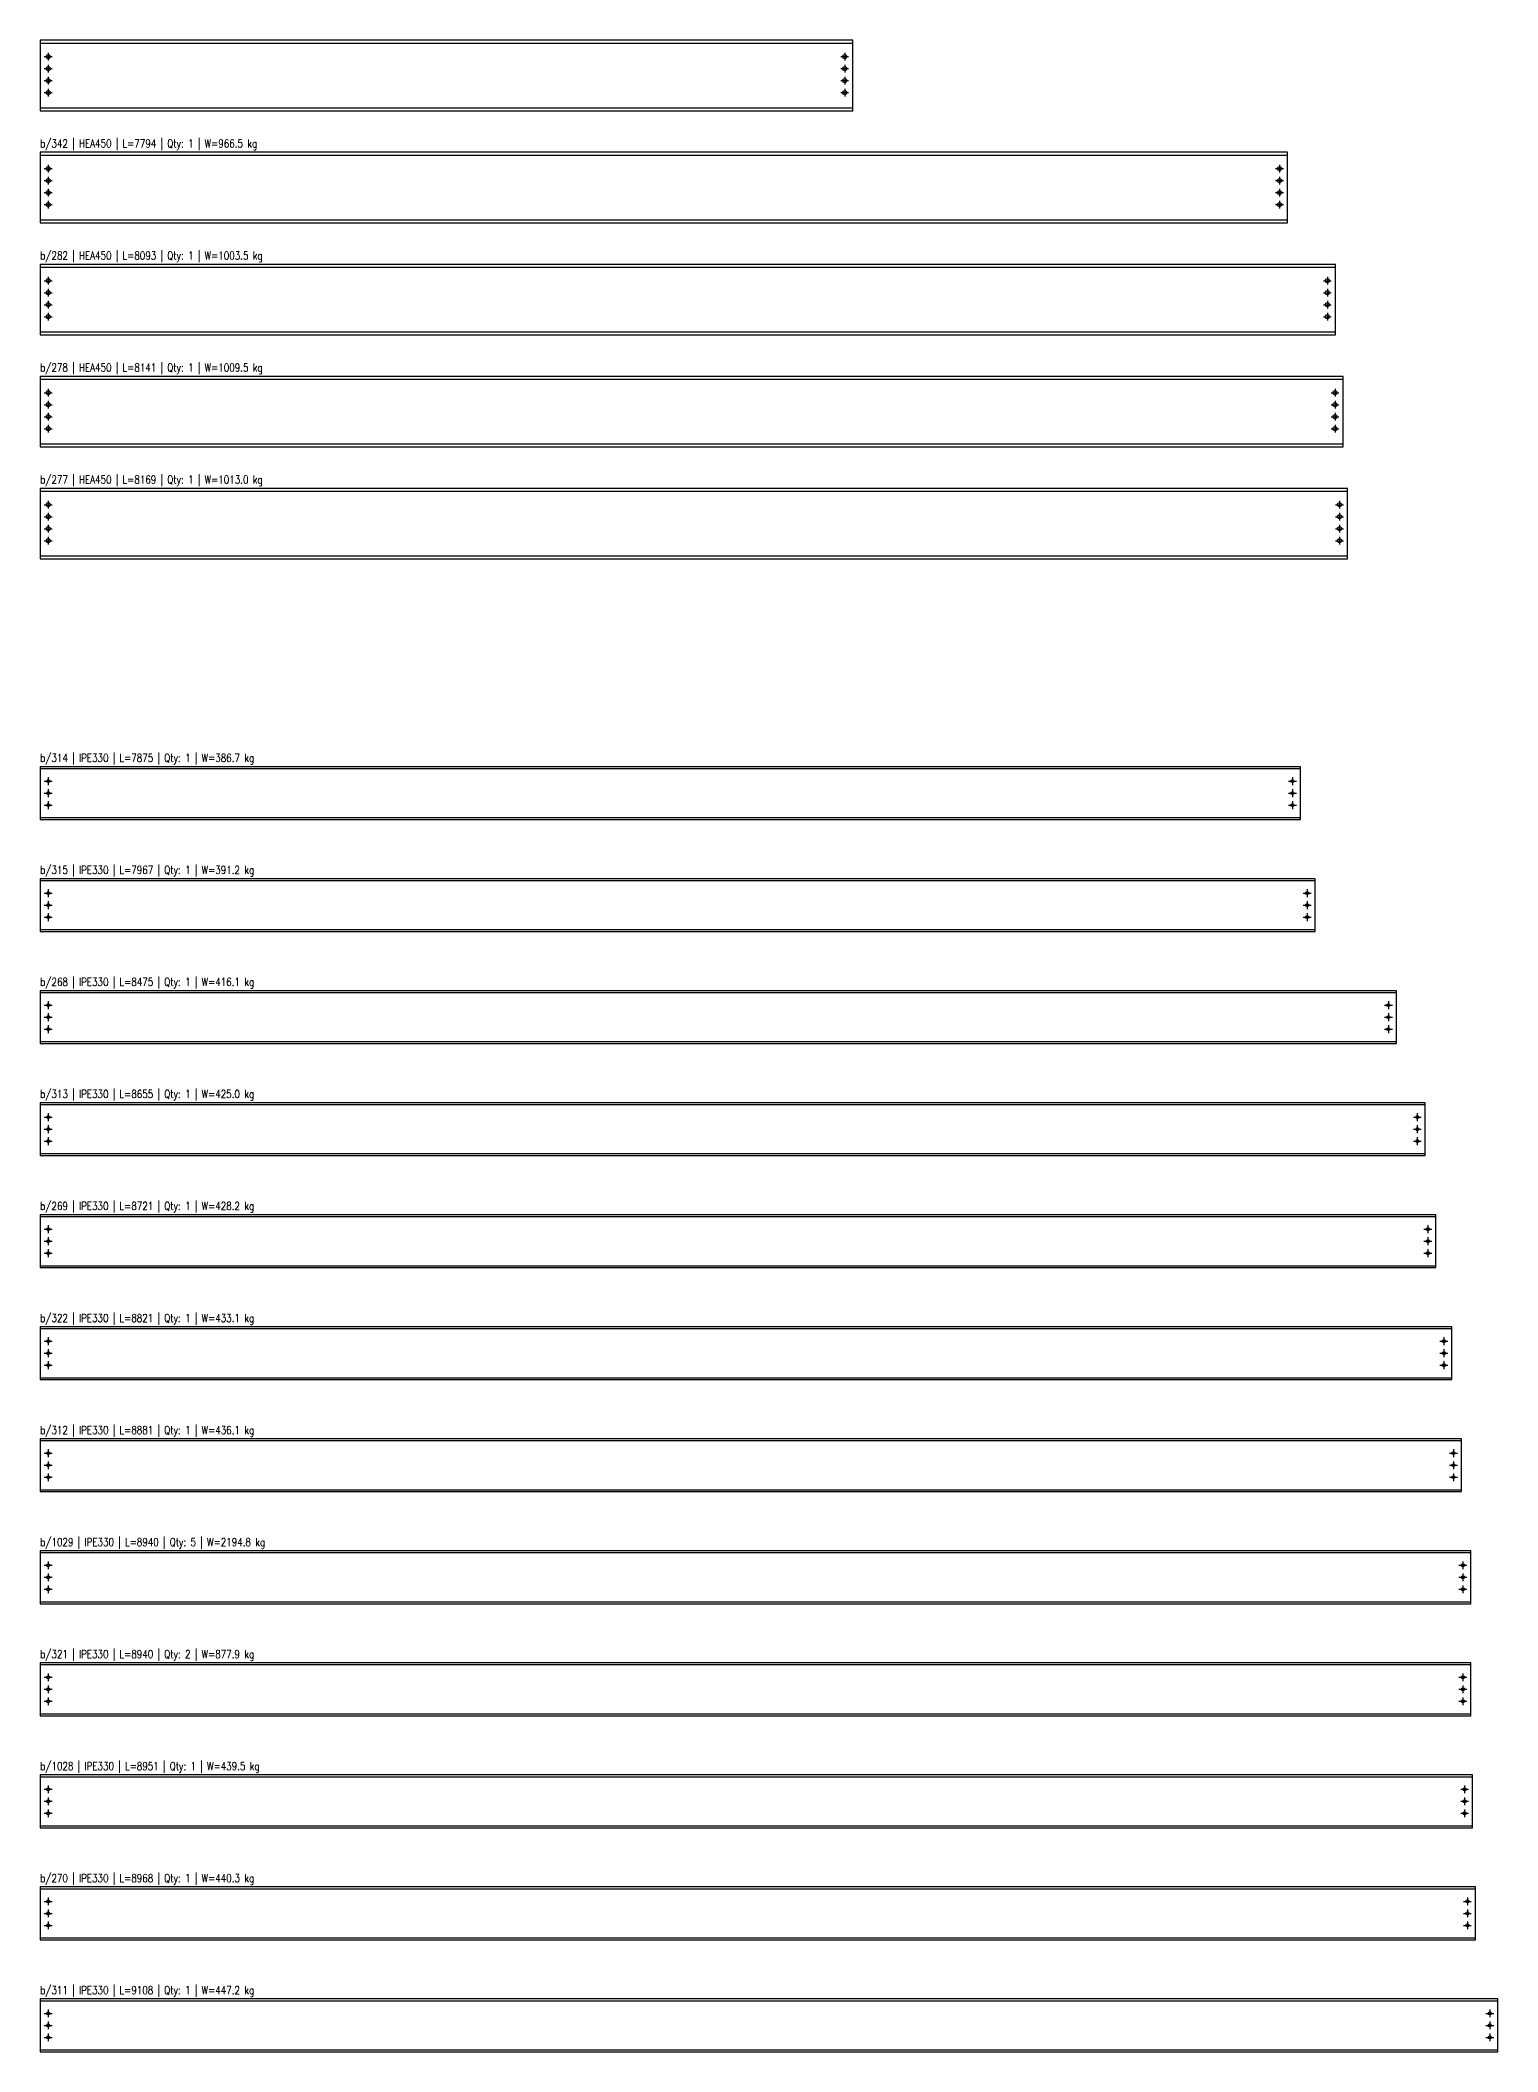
# Model space of a CAD drawing. Header units: millimetres. Extents: x 36000 to 69620, y 69658 to 95398.
# Drawn here: x 48000 to 57108, y 69658 to 82227 of the extents above; entities that cross this region are included whole.
import ezdxf
from ezdxf.enums import TextEntityAlignment as Align

# ---------------------------------------------------------------- set-up
doc = ezdxf.new("R2010")
doc.units = ezdxf.units.MM
doc.header["$LTSCALE"] = 1000
for name, color, linetype in [('HEA450', 1, 'Continuous'), ('IPE330', 1, 'Continuous'), ('perforaciones', 3, 'Continuous'), ('TXT_GEN', 3, 'Continuous')]:
    doc.layers.add(name, color=color, linetype=linetype)
doc.styles.add('CNI_COTAS', font='romans.shx', dxfattribs={"width": 0.8})

# ---------------------------------------------------------------- blocks, each defined once
blk = doc.blocks.new('D19')
at = {"layer": 'perforaciones', "linetype": 'ByBlock'}
for p, q in [((-24.5, 0), (24.5, 0)), ((0, 24.5), (0, -24.5))]:
    blk.add_line(p, q, dxfattribs=at)
blk.add_circle((0, 0), 9.5, dxfattribs=at)
blk = doc.blocks.new('d25')
at = {"layer": 'perforaciones', "linetype": 'ByBlock'}
for p, q in [((-24.5, 0), (24.5, 0)), ((0, 24.5), (0, -24.5))]:
    blk.add_line(p, q, dxfattribs=at)
blk.add_circle((0, 0), 12.5, dxfattribs=at)

msp = doc.modelspace()

# ---------------------------------------------------------------- linework, layer by layer
at = {"layer": 'HEA450'}
for p, q in [((48000, 82210), (53077, 82210)), ((48000, 81805), (53077, 81805)), ((48000, 81510), (55794, 81510)), ((48000, 81105), (55794, 81105)), ((48000, 80810), (56093, 80810)), ((48000, 80405), (56093, 80405)), ((48000, 80110), (56141, 80110)), ((48000, 79705), (56141, 79705)), ((48000, 79410), (56169, 79410)), ((48000, 79005), (56169, 79005))]:
    msp.add_line(p, q, dxfattribs=at)
for points in [[(48000, 81787), (53077, 81787), (53077, 82227), (48000, 82227)], [(48000, 81087), (55794, 81087), (55794, 81527), (48000, 81527)], [(48000, 80387), (56093, 80387), (56093, 80827), (48000, 80827)], [(48000, 79687), (56141, 79687), (56141, 80127), (48000, 80127)], [(48000, 78987), (56169, 78987), (56169, 79427), (48000, 79427)]]:
    msp.add_lwpolyline(points, close=True, dxfattribs=at)
at = {"layer": 'IPE330'}
for p, q in [((48000, 77677), (55875, 77677)), ((48000, 77370), (55875, 77370)), ((48000, 76977), (55967, 76977)), ((48000, 76670), (55967, 76670)), ((48000, 76277), (56475, 76277)), ((48000, 75970), (56475, 75970)), ((48000, 75577), (56655, 75577)), ((48000, 75270), (56655, 75270)), ((48000, 74877), (56721, 74877)), ((48000, 74570), (56721, 74570)), ((48000, 74177), (56821, 74177)), ((48000, 73870), (56821, 73870)), ((48000, 73477), (56881, 73477)), ((48000, 73170), (56881, 73170)), ((48000, 72777), (56940, 72777)), ((48000, 72470), (56940, 72470)), ((48000, 72077), (56940, 72077)), ((48000, 71770), (56940, 71770)), ((48000, 71377), (56951, 71377)), ((48000, 71070), (56951, 71070)), ((48000, 70677), (56968, 70677)), ((48000, 70370), (56968, 70370)), ((48000, 69977), (57108, 69977)), ((48000, 69670), (57108, 69670))]:
    msp.add_line(p, q, dxfattribs=at)
for points in [[(48000, 77358), (55875, 77358), (55875, 77688), (48000, 77688)], [(48000, 76658), (55967, 76658), (55967, 76988), (48000, 76988)], [(48000, 75958), (56475, 75958), (56475, 76288), (48000, 76288)], [(48000, 75258), (56655, 75258), (56655, 75588), (48000, 75588)], [(48000, 74558), (56721, 74558), (56721, 74888), (48000, 74888)], [(48000, 73858), (56821, 73858), (56821, 74188), (48000, 74188)], [(48000, 73158), (56881, 73158), (56881, 73488), (48000, 73488)], [(48000, 72458), (56940, 72458), (56940, 72788), (48000, 72788)], [(48000, 71758), (56940, 71758), (56940, 72088), (48000, 72088)], [(48000, 71058), (56951, 71058), (56951, 71388), (48000, 71388)], [(48000, 70358), (56968, 70358), (56968, 70688), (48000, 70688)], [(48000, 69658), (57108, 69658), (57108, 69988), (48000, 69988)]]:
    msp.add_lwpolyline(points, close=True, dxfattribs=at)

# ---------------------------------------------------------------- block references
at = {"layer": 'HEA450'}
for p in [(48050, 82125), (53027, 82125), (48050, 82050), (48050, 81975), (53027, 82050), (53027, 81975), (48050, 81900), (53027, 81900), (48050, 81425), (55744, 81425), (48050, 81350), (55744, 81350), (48050, 81275), (48050, 81200), (55744, 81275), (55744, 81200), (48050, 80725), (56043, 80725), (48050, 80650), (48050, 80575), (56043, 80650), (56043, 80575), (48050, 80500), (56043, 80500), (48050, 80025), (48050, 79950), (56091, 80025), (56091, 79950), (48050, 79875), (48050, 79800), (56091, 79875), (56091, 79800), (48050, 79325), (56119, 79325), (48050, 79250), (48050, 79175), (56119, 79250), (56119, 79175), (48050, 79100), (56119, 79100)]:
    msp.add_blockref('d25', p, dxfattribs=at)
at = {"layer": 'IPE330'}
for p in [(48050, 77598), (55825, 77598), (48050, 77523), (48050, 77448), (55825, 77523), (55825, 77448), (48050, 76898), (48050, 76823), (55917, 76898), (55917, 76823), (48050, 76748), (55917, 76748), (48050, 76198), (56425, 76198), (48050, 76123), (48050, 76048), (56425, 76123), (56425, 76048), (48050, 75498), (48050, 75423), (56605, 75498), (56605, 75423), (48050, 75348), (56605, 75348), (48050, 74798), (56671, 74798), (48050, 74723), (48050, 74648), (56671, 74723), (56671, 74648), (48050, 74098), (48050, 74023), (56771, 74098), (56771, 74023), (48050, 73948), (56771, 73948), (48050, 73398), (56831, 73398), (48050, 73323), (56831, 73323), (48050, 73248), (56831, 73248), (48050, 72698), (56890, 72698), (48050, 72623), (48050, 72548), (56890, 72623), (56890, 72548), (48050, 71998), (56890, 71998), (48050, 71923), (56890, 71923), (48050, 71848), (56890, 71848), (48050, 71298), (56901, 71298), (48050, 71223), (48050, 71148), (56901, 71223), (56901, 71148), (48050, 70598), (48050, 70523), (56918, 70598), (56918, 70523), (48050, 70448), (56918, 70448), (48050, 69898), (57058, 69898), (48050, 69823), (48050, 69748), (57058, 69823), (57058, 69748)]:
    msp.add_blockref('D19', p, dxfattribs=at)

# ---------------------------------------------------------------- texts
at = {"layer": 'TXT_GEN', "style": 'CNI_COTAS', "width": 0.8}
for s, p in [('b/342 | HEA450 | L=7794 | Qty: 1 | W=966.5 kg', (48000, 81542)), ('b/282 | HEA450 | L=8093 | Qty: 1 | W=1003.5 kg', (48000, 80842)), ('b/278 | HEA450 | L=8141 | Qty: 1 | W=1009.5 kg', (48000, 80142)), ('b/277 | HEA450 | L=8169 | Qty: 1 | W=1013.0 kg', (48000, 79442)), ('b/314 | IPE330 | L=7875 | Qty: 1 | W=386.7 kg', (48000, 77703)), ('b/315 | IPE330 | L=7967 | Qty: 1 | W=391.2 kg', (48000, 77003)), ('b/268 | IPE330 | L=8475 | Qty: 1 | W=416.1 kg', (48000, 76303)), ('b/313 | IPE330 | L=8655 | Qty: 1 | W=425.0 kg', (48000, 75603)), ('b/269 | IPE330 | L=8721 | Qty: 1 | W=428.2 kg', (48000, 74903)), ('b/322 | IPE330 | L=8821 | Qty: 1 | W=433.1 kg', (48000, 74203)), ('b/312 | IPE330 | L=8881 | Qty: 1 | W=436.1 kg', (48000, 73503)), ('b/1029 | IPE330 | L=8940 | Qty: 5 | W=2194.8 kg', (48000, 72803)), ('b/321 | IPE330 | L=8940 | Qty: 2 | W=877.9 kg', (48000, 72103)), ('b/1028 | IPE330 | L=8951 | Qty: 1 | W=439.5 kg', (48000, 71403)), ('b/270 | IPE330 | L=8968 | Qty: 1 | W=440.3 kg', (48000, 70703)), ('b/311 | IPE330 | L=9108 | Qty: 1 | W=447.2 kg', (48000, 70003))]:
    msp.add_text(s, height=50, dxfattribs=at).set_placement(p, align=Align.BOTTOM_LEFT)

doc.saveas('drawing.dxf')
